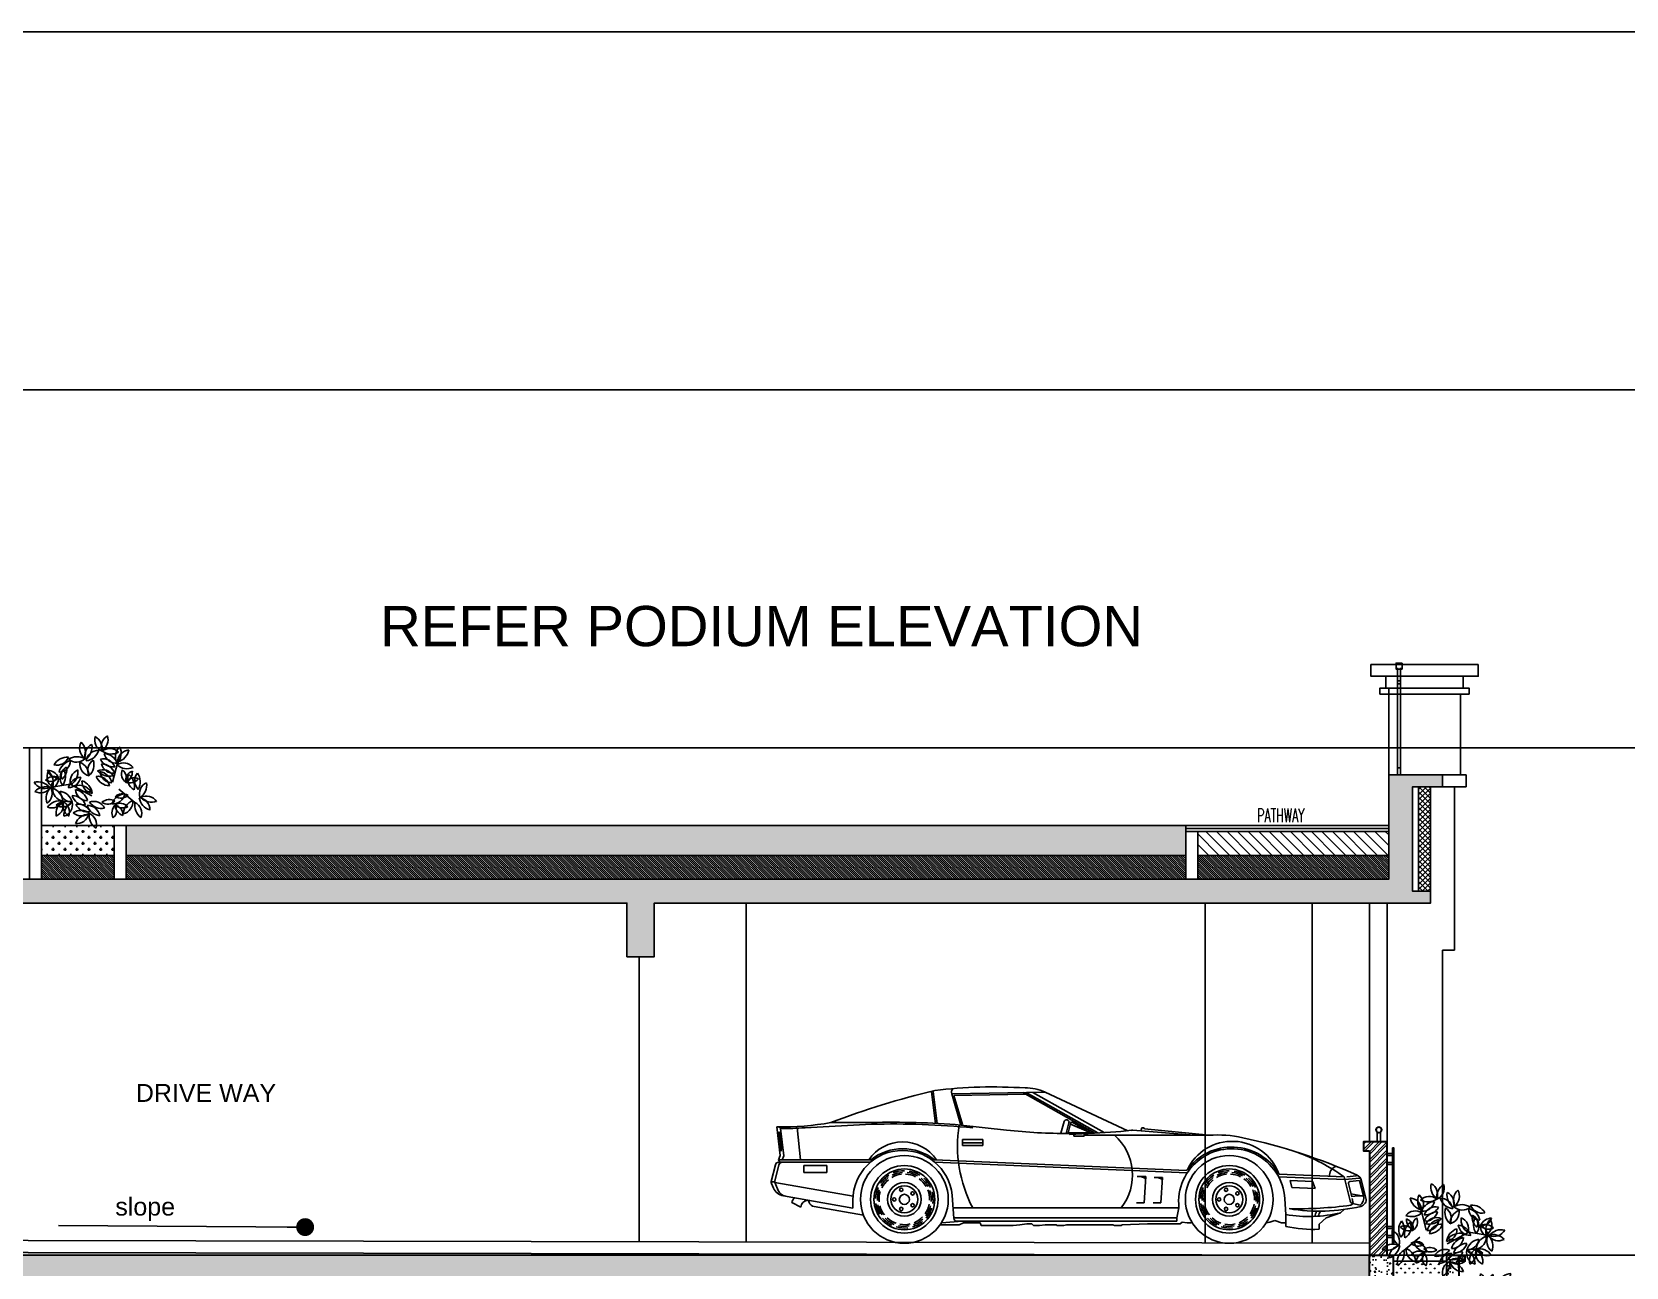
# Model space of a CAD drawing. Header units: millimetres. Extents: x -414464 to 1686, y -90036 to 108605.
# Drawn here: x -89655 to -76298, y 11415 to 21765 of the extents above; entities that cross this region are included whole.
import ezdxf

# ---------------------------------------------------------------- set-up
doc = ezdxf.new("R2010")
doc.units = ezdxf.units.MM
doc.header["$LTSCALE"] = 1000
doc.header["$MEASUREMENT"] = 0
doc.linetypes.add('AUDIT_D_120904163729-0', pattern=[0])
doc.linetypes.add('HIDDEN2', pattern=[0.1875, 0.125, -0.0625])
doc.layers.get('0').update_dxf_attribs({"linetype": 'AUDIT_D_120904163729-0'})
for name, color, linetype in [('a-dim', 1, 'Continuous'), ('a-door', 1, 'Continuous'), ('A-DW NAME', 7, 'Continuous'), ('a-floor finish', 26, 'Continuous'), ('a-hat rcc', 252, 'Continuous'), ('a-hatch', 252, 'Continuous'), ('a-pl ele', 225, 'Continuous'), ('A-RAILING', 44, 'Continuous'), ('a-rcc', 3, 'Continuous'), ('A-WALL HATCH', 8, 'Continuous'), ('EL', 1, 'Continuous'), ('ELEV 5', 8, 'Continuous'), ('HATCH', 8, 'Continuous'), ('HATCH 150', 8, 'Continuous'), ('LEVEL', 7, 'Continuous'), ('PRESTXT', 7, 'Continuous'), ('WALL', 6, 'Continuous')]:
    doc.layers.add(name, color=color, linetype=linetype)
doc.layers.add('A-RWALL', color=6, linetype='Continuous', lineweight=30)
doc.layers.add('ele', color=1, linetype='Continuous', lineweight=30)
doc.styles.add('arial', font='sanss___.ttf')
doc.styles.add('DIM150', font='SIMPLEX.shx', dxfattribs={"width": 0.6})
doc.dimstyles.new('dim150', dxfattribs={"dimtxt": 250, "dimasz": 50, "dimexe": 15, "dimexo": 15, "dimgap": 25, "dimtad": 1, "dimdec": 0, "dimzin": 9, "dimdsep": 32, "dimtxsty": 'DIM150', "dimblk1": 'DOT', "dimblk2": 'DOT', "dimsah": 1, "dimcen": 2.5, "dimclrd": 1, "dimclre": 8, "dimclrt": 2, "dimadec": 0, "dimazin": 0, "dimtfac": 1, "dimtdec": 0, "dimtmove": 2, "dimatfit": 3, "dimldrblk": 'DOT', "dimfxl": 1, "dimarcsym": 0})

# ---------------------------------------------------------------- blocks, each defined once
blk = doc.blocks.new('A$C50ED7ECD')
at = {"layer": 'LEVEL', "color": 8, "linetype": 'HIDDEN2', "ltscale": 5}
for p, q in [((147.4587, 21.765), (63.4951, 21.765)), ((147.4587, 18.765), (63.4951, 18.765)), ((147.4587, 15.765), (63.4951, 15.765)), ((147.4587, 11.515), (63.4951, 11.515))]:
    blk.add_line(p, q, dxfattribs=at)
blk = doc.blocks.new('02ECAR07')
at = {"color": 0, "linetype": 'ByBlock'}
for p, q in [((-127.48, 35.41), (-128.75, 44.93)), ((-126.99, 35.48), (-128.25, 45)), ((-95.06, 44.72), (-122.72, 44.25)), ((-120, 35), (-122.72, 44.25)), ((-100.76, 44.12), (-122.05, 43.76)), ((-119.52, 35.14), (-122.05, 43.76)), ((-101.62, 44.61), (-80.37, 32.65)), ((-100.63, 44.63), (-79.42, 32.7)), ((-98.66, 44.66), (-77.56, 32.79)), ((-95.06, 44.72), (-70.5, 33.35)), ((-174.5, 34.5), (-173.5, 26)), ((-173.43, 33.98), (-172.48, 25.86)), ((-167.5, 24.75), (-168.5, 34.25)), ((-166.18, 34.23), (-146.49, 35.25)), ((-158.5, 35.75), (-146.5, 35.75)), ((-106.5, 33.5), (-120, 35)), ((-89.43, 36.03), (-90.35, 32.64)), ((-87.98, 35.63), (-88.84, 32.5)), ((-87.5, 35.5), (-88.25, 32.75)), ((-87.25, 36), (-87.5, 35.5)), ((-81.5, 32.75), (-87.5, 35.25)), ((-81.5, 32.75), (-87.25, 36)), ((-69.1, 33.46), (-50.9, 32)), ((-66.43, 34.23), (-66.69, 33.24)), ((-65.78, 34.17), (-66.43, 34.23)), ((-65.59, 33.93), (-65.78, 34.17)), ((-65.59, 33.93), (-46.5, 32)), ((-119.5, 29), (-119.5, 30.75)), ((-119.5, 30.75), (-113.5, 30.75)), ((-113.5, 29.75), (-119.5, 29.75)), ((-113.5, 29), (-119.5, 29)), ((-113.5, 30.75), (-113.5, 29)), ((-88.25, 32.75), (-81.75, 32.75)), ((-88.25, 32.75), (-87.75, 32.25)), ((-87.75, 32.25), (-82.25, 32.5)), ((-86.5, 31.75), (-86.5, 32.5)), ((-83.5, 31.75), (-86.5, 31.75)), ((-83.5, 32.5), (-83.5, 31.75)), ((-46.5, 32), (-83.5, 32)), ((-82.25, 32.5), (-81.5, 32.75)), ((-174, 24.75), (-173.5, 26)), ((-173.75, 24.25), (-174, 24.75)), ((-174, 23.75), (-173.75, 24.25)), ((-173.97, 24.75), (-146.66, 24.75)), ((-173.97, 24), (-146.79, 24)), ((-172.92, 24.75), (-172.48, 25.86)), ((-127.85, 24.76), (-53.04, 21.6)), ((-127.71, 24), (-52.94, 20.85)), ((-176.17, 18.33), (-174.94, 23.24)), ((-175.11, 18.42), (-173.91, 23.24)), ((-166.5, 23), (-159.75, 23)), ((-166.5, 23), (-166.5, 21)), ((-166.5, 21), (-159.75, 21)), ((-159.75, 23), (-159.75, 21)), ((-65.25, 19.75), (-67.75, 19.75)), ((-65.25, 19.75), (-65.75, 12)), ((-60.25, 19.5), (-62.75, 19.5)), ((-60.25, 19.5), (-60.75, 12)), ((-25.88, 19.71), (-6.24, 18.88)), ((-25.72, 20.45), (-6.43, 19.64)), ((-6.43, 19.64), (-4.71, 12.54)), ((-6.24, 18.88), (-1.96, 19.31)), ((-5.66, 19.69), (-2.83, 19.98)), ((-175.52, 18.17), (-176.11, 18.17)), ((-175.53, 16.36), (-176.11, 17.69)), ((-175, 18), (-175.52, 18.17)), ((-175.13, 18.04), (-151.95, 13.92)), ((-174.13, 15.66), (-175.06, 17.78)), ((-22.49, 18.57), (-15.83, 18.29)), ((-22.49, 18.57), (-21.98, 16.54)), ((-21.98, 16.54), (-15.07, 16.25)), ((-15.83, 18.29), (-15.07, 16.25)), ((-5.18, 17.66), (-4.23, 13.75)), ((-4.74, 18.28), (-1.88, 18.56)), ((-4.45, 14.64), (-1.25, 14)), ((-1.88, 18.56), (-0.75, 14)), ((-1.45, 18.82), (-0.04, 13.39)), ((-172.57, 14.02), (-152, 10.37)), ((-167.43, 10.72), (-170.11, 12.08)), ((-164.96, 12.06), (-165.25, 12.75)), ((-163.47, 10.88), (-148.87, 8.29)), ((-152, 12.75), (-152, 10.37)), ((-122.07, 7.42), (-122.5, 12.75)), ((-122, 10.5), (-55.4, 10.5)), ((-65.75, 12), (-68, 12)), ((-60.75, 12), (-63, 12)), ((-55.4, 10.5), (-56, 7.5)), ((-23.75, 8.5), (-24.03, 13.18)), ((-7.5, 9), (-6.5, 10)), ((-4.5, 11.25), (-3.75, 11.75)), ((-2.25, 14), (-4.24, 13.8)), ((-4.11, 13.22), (-3.75, 11.75)), ((-3.98, 11.81), (-1.75, 11.25)), ((-0.75, 14), (-2.25, 14)), ((-126, 5.5), (-120.5, 5.5)), ((-119.5, 6.5), (-125.75, 6)), ((-122, 7.5), (-56, 7.5)), ((-121.08, 6.5), (-56, 6.5)), ((-120.5, 5.5), (-119.25, 6)), ((-119.25, 6), (-114.25, 6)), ((-114.25, 6), (-114, 5.25)), ((-114, 5.25), (-104.5, 5.25)), ((-104.5, 5.25), (-102.5, 5.5)), ((-102.5, 5.5), (-100.5, 5.75)), ((-100.5, 5.75), (-99, 5.75)), ((-99, 5.75), (-98.5, 5.25)), ((-98.5, 5.25), (-96.75, 5.25)), ((-96.75, 5.25), (-95, 5.5)), ((-95, 5.5), (-91.75, 5.5)), ((-91.75, 5.5), (-91.5, 5.25)), ((-91.5, 5.25), (-89.5, 5.25)), ((-89.5, 5.25), (-88.75, 5.5)), ((-88.75, 5.5), (-75, 5.5)), ((-75, 5.5), (-74.5, 5.25)), ((-74.5, 5.25), (-72.5, 5.25)), ((-72.5, 5.25), (-72.25, 5.5)), ((-72.25, 5.5), (-64.75, 5.75)), ((-64.75, 5.75), (-56.5, 5.75)), ((-56.5, 5.75), (-55, 5.75)), ((-56, 7.5), (-56, 6.5)), ((-55, 5.75), (-54.5, 6.25)), ((-54.5, 6.25), (-53, 6)), ((-53, 6), (-52, 6)), ((-52, 6), (-51.58, 6.21)), ((-28.5, 6.25), (-29.49, 6.08)), ((-27, 6.75), (-28.5, 6.25)), ((-25, 6), (-27, 6.75)), ((-23.75, 6), (-25, 6)), ((-23.75, 8.5), (-23.75, 5)), ((-13.86, 5.63), (-11.75, 7.5)), ((-11.75, 7.5), (-7.5, 9))]:
    blk.add_line(p, q, dxfattribs=at)
for centre, radius in [((-136.75, 13), 13), ((-40.5, 13), 13), ((-136.75, 13), 10), ((-136.75, 13), 9), ((-40.5, 13), 10), ((-40.5, 13), 9), ((-136.75, 13), 5), ((-136.75, 13), 4), ((-136.75, 13), 1.5), ((-137.68, 15.85), 0.5), ((-134.32, 14.76), 0.5), ((-40.5, 13), 5), ((-40.5, 13), 4), ((-40.5, 13), 1.5), ((-41.43, 15.85), 0.5), ((-38.07, 14.76), 0.5), ((-139.75, 13), 0.5), ((-137.68, 10.15), 0.5), ((-134.32, 11.24), 0.5), ((-43.5, 13), 0.5), ((-41.43, 10.15), 0.5), ((-38.07, 11.24), 0.5)]:
    blk.add_circle(centre, radius, dxfattribs=at)
for centre, radius, start, end in [((-71.56, -191.14), 242.97, 103.3707, 110.9657), ((-110.39, -96.48), 142.79, 86.2291, 96.9829), ((-121.08, 44.69), 1.7, 138.8611, 195.16), ((-100.5, 33.88), 12.13, 63.3696, 92.3621), ((-172.54, 112.41), 77.93, 268.5572, 280.3771), ((-174.28, 33.51), 0.968, 28.881, 100.3165), ((-172.54, 112.41), 78.43, 269.3467, 274.6487), ((-140.12, -207.54), 243.38, 85.2567, 91.501), ((-140.12, -207.54), 242.88, 84.4179, 91.501), ((-81.75, 28.75), 39.25, 170.8377, 207.7076), ((-87.75, 208.66), 176.16, 263.8899, 269.9189), ((-88.71, 35.81), 0.75, 346.1229, 163.3669), ((-87.75, 208.66), 176.16, 271.8812, 275.9582), ((-69.26, 31.46), 2, 85.4274, 95.9582), ((-186.46, 28.71), 13.01, 353.862, 19.3391), ((-186.13, 28.71), 13.01, 353.862, 19.3391), ((-163.92, 31.67), 9.74, 179.5142, 197.7013), ((-137.25, 17.75), 12.25, 34.8499, 145.1501), ((-84.84, 20.2), 15.69, 321.8343, 48.7948), ((-39.75, 12.25), 16.25, 30.3225, 144.8528), ((-39.62, 15.45), 14.75, 20.2033, 155.1164), ((-44, -1.71), 33.8, 77.1801, 94.2416), ((-72.68, -136.67), 171.78, 65.911, 77.8397), ((-173.97, 23), 1, 90, 165.9638), ((-172.94, 23), 1, 90, 165.9638), ((-137.25, 12.75), 14.75, 0, 180), ((-137.25, 12.75), 15.25, 51.9345, 128.1046), ((-39.75, 12.25), 15.75, 3.3931, 186.3794), ((-38.92, -25.7), 55.78, 54.3745, 70.6911), ((-136.75, 13), 8.5, 122.7273, 145.8143), ((-136.75, 13), 8, 126.4017, 149.7074), ((-136.75, 13), 7.5, 96.3838, 119.9538), ((-136.75, 13), 8, 93.6744, 116.9801), ((-136.75, 13), 8.5, 90, 113.087), ((-136.75, 13), 7.5, 63.6565, 87.2265), ((-136.75, 13), 8, 60.9472, 84.2529), ((-136.75, 13), 8.5, 57.2727, 80.3598), ((-136.75, 13), 7.5, 30.9293, 54.4992), ((-136.75, 13), 8, 28.2199, 51.5256), ((-136.75, 13), 8.5, 24.5455, 47.6325), ((-67.44, 15.69), 4.07, 58.1724, 94.3987), ((-62.44, 15.44), 4.07, 58.1724, 94.3987), ((-40.5, 13), 8.5, 122.7273, 145.8143), ((-40.5, 13), 8, 126.4017, 149.7074), ((-40.5, 13), 7.5, 96.3838, 119.9538), ((-40.5, 13), 8, 93.6744, 116.9801), ((-40.5, 13), 8.5, 90, 113.087), ((-40.5, 13), 7.5, 63.6565, 87.2265), ((-40.5, 13), 8, 60.9472, 84.2529), ((-40.5, 13), 8.5, 57.2727, 80.3598), ((-40.5, 13), 7.5, 30.9293, 54.4992), ((-40.5, 13), 8, 28.2199, 51.5256), ((-40.5, 13), 8.5, 24.5455, 47.6325), ((-7.91, 20.1), 2.87, 112.4396, 187.0475), ((-3.39, 18.32), 2, 14.6209, 65.911), ((-175.2, 18.09), 1, 165.9638, 203.6294), ((-171.87, 17.96), 4, 203.6294, 259.9289), ((-174.14, 18.18), 1, 165.9638, 203.6294), ((-171.38, 16.86), 3, 203.6294, 259.9289), ((-136.75, 13), 8.5, 155.4545, 178.5416), ((-136.75, 13), 8, 159.129, 182.4347), ((-136.75, 13), 7.5, 161.8384, 185.4083), ((-136.75, 13), 7.5, 129.1111, 152.6811), ((-136.75, 13), 7.5, 358.202, 21.772), ((-136.75, 13), 8, 355.4926, 18.7983), ((-136.75, 13), 8.5, 351.8182, 14.9052), ((-40.5, 13), 8.5, 155.4545, 178.5416), ((-40.5, 13), 8, 159.129, 182.4347), ((-40.5, 13), 7.5, 161.8384, 185.4083), ((-40.5, 13), 7.5, 129.1111, 152.6811), ((-40.5, 13), 7.5, 358.202, 21.772), ((-40.5, 13), 8, 355.4926, 18.7983), ((-40.5, 13), 8.5, 351.8182, 14.9052), ((-4.69, 17.78), 0.5, 95.6743, 193.5704), ((-164.47, 9.88), 6.05, 143.8021, 158.6989), ((-165.06, 10.39), 2.4, 100.5969, 172.303), ((-163.12, 12.85), 2, 203.1986, 259.9289), ((-136.75, 13), 8.5, 188.1818, 211.2689), ((-136.75, 13), 8, 191.8562, 215.162), ((-136.75, 13), 7.5, 194.5656, 218.1356), ((-136.75, 13), 7.5, 325.4747, 349.0447), ((-136.75, 13), 8, 322.7653, 346.0711), ((-136.75, 13), 8.5, 319.0909, 342.1779), ((-40.5, 13), 8.5, 188.1818, 211.2689), ((-40.5, 13), 8, 191.8562, 215.162), ((-40.5, 13), 7.5, 194.5656, 218.1356), ((-40.5, 13), 7.5, 325.4747, 349.0447), ((-40.5, 13), 8, 322.7653, 346.0711), ((-40.5, 13), 8.5, 319.0909, 342.1779), ((-20.16, 129.93), 119.71, 268.758, 277.5147), ((-13.8, 62.17), 52.69, 260.2183, 283.4926), ((-8.12, 6.46), 7.18, 155.0077, 167.8493), ((-8.12, 6.46), 6.18, 150.5021, 165.3036), ((-3.74, 12.78), 1, 193.5704, 255.9638), ((-3.31, 13.38), 2.64, 306.3268, 13.707), ((-1.97, 12.88), 2, 283.4926, 14.6209), ((-136.75, 13), 8.5, 220.9091, 243.9961), ((-136.75, 13), 8, 224.5835, 247.8892), ((-136.75, 13), 7.5, 227.2929, 250.8629), ((-136.75, 13), 8.5, 253.6364, 276.7234), ((-136.75, 13), 8, 257.3108, 280.6165), ((-136.75, 13), 7.5, 260.0202, 283.5902), ((-136.75, 13), 8.5, 286.3636, 309.4507), ((-136.75, 13), 8, 290.0381, 313.3438), ((-136.75, 13), 7.5, 292.7475, 316.3174), ((-121.08, 7.5), 1, 184.5739, 270), ((-40.5, 13), 8.5, 220.9091, 243.9961), ((-40.5, 13), 8, 224.5835, 247.8892), ((-40.5, 13), 7.5, 227.2929, 250.8629), ((-40.5, 13), 8.5, 253.6364, 276.7234), ((-40.5, 13), 8, 257.3108, 280.6165), ((-40.5, 13), 7.5, 260.0202, 283.5902), ((-40.5, 13), 8.5, 286.3636, 309.4507), ((-40.5, 13), 8, 290.0381, 313.3438), ((-40.5, 13), 7.5, 292.7475, 316.3174), ((-16.88, 49.69), 41.76, 260.5382, 282.9866), ((-15.86, 39.57), 35.46, 257.1468, 273.2327), ((-8.12, 4.88), 5.78, 172.525, 187.0373)]:
    blk.add_arc(centre, radius, start, end, dxfattribs=at)
blk = doc.blocks.new('TREE-17')
at = {"color": 0}
for p, q in [((341, 76), (440, 470)), ((-492, 34), (-892, -31)), ((-68, -195), (-492, 34)), ((465, -61), (777, -321))]:
    blk.add_line(p, q, dxfattribs=at)
for centre, radius, start, end in [((227, 901), 238, 163.71, 247.8728), ((-157, 715), 297, 353.3993, 58.1835), ((357, 773), 238, 118.4871, 202.6499), ((-46, 915), 297, 308.1764, 12.9606), ((-68, 738), 238, 149.7853, 233.9482), ((-486, 650), 297, 339.4746, 44.2588), ((34, 595), 238, 114.6273, 198.7902), ((-359, 764), 297, 304.3166, 9.1008), ((60, 459), 238, 87.6377, 171.8005), ((-213, 787), 297, 277.327, 342.1112), ((286, 495), 238, 44.3902, 128.553), ((312, 922), 297, 234.0795, 298.8637), ((157, 340), 297, 21.1599, 85.9441), ((411, 684), 238, 191.4705, 275.6334), ((633, 578), 238, 128.9572, 213.12), ((211, 644), 297, 318.6465, 23.4307), ((363, 757), 297, 284.9564, 349.7406), ((677, 467), 238, 95.2671, 179.4299), ((-545, 269), 297, 86.0416, 150.8258), ((-749, 645), 238, 256.3523, 340.5151), ((-417, 206), 297, 102.6438, 167.428), ((-719, 508), 238, 272.9545, 357.1173), ((-450, 158), 238, 134.0391, 218.2019), ((-474, 200), 190, 116.8531, 201.016), ((-793, 323), 238, 306.5424, 11.3266), ((-877, 187), 297, 323.7284, 28.5126), ((-351, 276), 297, 59.3541, 124.1383), ((-364, 704), 238, 229.6648, 313.8276), ((-249, 94), 238, 112.358, 196.5208), ((-635, 278), 297, 302.0473, 6.8315), ((-63, 431), 238, 171.7915, 255.9543), ((-418, 193), 297, 1.4808, 66.265), ((91, 307), 238, 122.538, 206.7008), ((-321, 421), 297, 312.2273, 17.0115), ((145, 81), 238, 29.8367, 113.9995), ((159, 292), 238, 19.9402, 104.103), ((359, 669), 297, 209.6295, 274.4137), ((112, 137), 297, 23.0922, 87.8764), ((354, 489), 238, 193.4029, 277.5657), ((555, 213), 238, 38.7851, 122.9479), ((622, 635), 297, 228.4744, 293.2586), ((704, 231), 190, 153.3163, 237.4791), ((374, 140), 238, 343.0056, 47.7898), ((-1126, -214), 297, 38.1764, 102.9606), ((-984, 189), 238, 208.4871, 292.6499), ((-805, -54), 238, 69.2682, 134.0524), ((-874, 280), 190, 239.5789, 323.7417), ((-702, 176), 238, 152.0051, 236.1679), ((-938, 71), 238, 24.0453, 88.8295), ((-749, 356), 190, 194.3559, 278.5188), ((-1117, 72), 297, 341.6944, 46.4786), ((-909, 140), 190, 284.3559, 8.5188), ((-624, -49), 238, 114.0453, 178.8295), ((-245, -120), 297, 97.3946, 162.1788), ((-519, 209), 238, 267.7053, 351.8681), ((-318, -283), 297, 38.7591, 103.5433), ((-180, 121), 238, 209.0698, 293.2326), ((-351, -181), 297, 6.9973, 71.7815), ((-21, 90), 238, 177.308, 261.4708), ((48, -48), 238, 12.1793, 96.3421), ((298, 299), 297, 201.8686, 266.6528), ((277, 488), 297, 219.526, 284.3102), ((40, -10), 297, 14.7763, 79.5605), ((331, 303), 238, 185.087, 269.2498), ((787, 112), 190, 108.5392, 192.7021), ((489, 280), 238, 298.2285, 3.0127), ((762, -32), 190, 63.3163, 147.4791), ((671, 298), 238, 253.0056, 317.7898), ((874, 135), 238, 157.2141, 241.3769), ((471, -7), 297, 346.9034, 51.6876), ((1010, 102), 238, 140.6119, 224.7747), ((583, 82), 297, 330.3012, 35.0854), ((1102, -153), 238, 113.9244, 198.0872), ((712, 21), 297, 303.6137, 8.3979), ((-963, -309), 297, 71.8664, 136.6507), ((-1068, 105), 238, 242.1771, 326.34), ((-662, -239), 297, 134.3798, 199.164), ((-1078, -142), 238, 304.6905, 28.8533), ((-691, -588), 297, 79.216, 144.0002), ((-848, -190), 238, 249.5267, 333.6896), ((-592, -62), 238, 175.4298, 259.5927), ((-931, -322), 297, 5.1191, 69.9034), ((-562, -593), 297, 67.9676, 132.7518), ((-467, -541), 297, 124.439, 189.2232), ((-860, -373), 238, 294.7497, 18.9125), ((-448, -79), 238, 185.2671, 269.4299), ((-738, -394), 297, 14.9564, 79.7406), ((-343, -351), 297, 169.216, 234.0002), ((-741, -509), 238, 339.5267, 63.6896), ((-463, -481), 297, 22.5062, 87.2904), ((-217, -131), 238, 192.8169, 276.9798), ((-150, -49), 238, 185.2671, 269.4299), ((-439, -363), 297, 14.9564, 79.7406), ((-30, -539), 238, 26.1745, 110.3373), ((276, -504), 238, 62.2828, 127.067), ((248, -163), 190, 232.5935, 316.7563), ((345, -111), 238, 265.0787, 349.2415), ((603, -451), 297, 94.768, 159.5522), ((530, -340), 190, 53.7442, 137.907), ((495, 0), 238, 243.4335, 308.2177), ((496, -313), 238, 283.0447, 7.2076), ((847, -557), 297, 112.734, 177.5182), ((832, -465), 238, 358.887, 83.0498), ((1154, -184), 297, 188.5763, 253.3605), ((1004, -435), 238, 34.045, 118.2078), ((1107, -20), 297, 223.7343, 288.5185), ((-639, -172), 238, 238.2783, 322.4412), ((-683, -365), 238, 287.5319, 11.6947), ((-315, -581), 297, 117.2212, 182.0054), ((-269, -774), 297, 57.5366, 122.3208), ((-268, -347), 238, 227.8473, 312.0101), ((-113, -846), 297, 92.6946, 157.4788), ((-359, -497), 238, 263.0053, 347.1681), ((-347, -649), 297, 30.547, 95.3312), ((-153, -269), 238, 200.8577, 285.0205), ((-144, -620), 238, 9.5722, 93.7351), ((121, -285), 297, 199.2615, 264.0458), ((177, -575), 297, 172.5741, 237.3583), ((-211, -755), 238, 342.8847, 67.0476), ((129, -142), 297, 215.8638, 280.648), ((566, -525), 238, 139.7856, 204.5698), ((227, -478), 190, 310.0963, 34.2591), ((491, -528), 190, 40.0963, 124.2591), ((538, -190), 238, 229.7856, 294.5698), ((350, -558), 190, 355.3192, 79.4821), ((621, -351), 238, 185.0086, 249.7928), ((1069, -376), 297, 169.216, 234.0002), ((672, -534), 238, 339.5267, 63.6896)]:
    blk.add_arc(centre, radius, start, end, dxfattribs=at)
blk = doc.blocks.new('flower bed sec')
at = {"layer": 'a-hat rcc', "ltscale": 2}
h = blk.add_hatch(dxfattribs=at)
h.set_pattern_fill('AR-CONC', color=256, scale=20, style=0)
h.set_pattern_definition([(50, (-106710.47, -168796.87), (143.452037, -12.55043), [15, -165]), (355, (-106710.47, -168796.87), (-27.75027, 150.43843), [12, -132]), (100.451444, (-106698.51, -168797.91), (115.70177, 137.888), [12.74804, -140.22842]), (46.1842, (-106710.47, -168756.87), (213.44827, -33.10386), [22.5, -247.5]), (96.63564, (-106692.68, -168759.63), (186.93239, 194.82372), [19.12207, -210.34275]), (351.18416, (-106710.47, -168756.87), (186.9324, 194.82372), [18, -198]), (21, (-106690.47, -168766.87), (119.38141, -80.52378), [15, -165]), (326, (-106690.47, -168766.87), (48.66307, 145.03001), [12, -132]), (71.451445, (-106680.52, -168773.58), (168.04448, 64.50623), [12.74804, -140.22842]), (37.5, (-106710.465, -168796.87), (2.431971, 66.578771), [0, -130.4, 0, -134, 0, -132.5]), (7.5, (-106710.465, -168796.87), (52.613907, 78.882342), [0, -76.4, 0, -127.4, 0, -50.5]), (327.5, (-106755.065, -168796.87), (106.764487, -4.510974), [0, -50, 0, -156, 0, -207]), (317.5, (-106775.065, -168796.87), (116.637234, 20.020996), [0, -65, 0, -103.6, 0, -147])])
h.paths.add_polyline_path([(750, 100), (750, 0), (0, 0), (0, 750), (0, 750), (200, 750), (200, 100), (650, 100), (650, 750), (750, 750)])
at = {"layer": 'A-WALL HATCH', "ltscale": 0.7}
h = blk.add_hatch(dxfattribs=at)
h.set_pattern_fill('ANSI32', color=256, scale=5, angle=540, style=0)
h.set_pattern_definition([(225.000004, (-386827.977, 149244.05), (33.675963, -33.675958), []), (225.000004, (-386850.427, 149244.05), (33.675963, -33.675958), [])])
h.paths.add_polyline_path([(0, 1625), (-50, 1625), (-50, 1700), (150, 1700), (150, 750), (0, 750)])
at = {"layer": 'HATCH'}
h = blk.add_hatch(dxfattribs=at)
h.set_pattern_fill('GRASS', color=256, scale=50, angle=180)
h.set_pattern_definition([(90, (745736.507, -571255.92), (-35.355339, 35.355339), [9.375, -61.3356781]), (45, (745736.507, -571255.92), (-35.355339, 35.355339), [9.375, -40.625]), (135, (745736.507, -571255.92), (-35.355339, -35.355339), [9.375, -40.625])])
h.paths.add_polyline_path([(650, 100), (200, 100), (200, 700), (650, 700)])
at = {"layer": 'HATCH 150'}
h = blk.add_hatch(dxfattribs=at)
h.set_pattern_fill('AR-SAND', color=8, scale=10)
h.set_pattern_definition([(37.5, (-106710.465, -168796.868), (-0.6299336, 19.2682377), [0, -15.2, 0, -17, 0, -16.25]), (7.5, (-106710.465, -168796.868), (17.697767, 28.2214607), [0, -8.2, 0, -13.7, 0, -5.25]), (327.5, (-106722.765, -168796.868), (31.1414186, 0.0565905), [0, -5, 0, -18, 0, -23.5]), (317.5, (-106722.765, -168796.868), (30.061266, 8.7767556), [0, -2.5, 0, -11.8, 0, -13.5])])
h.paths.add_polyline_path([(750, 750), (800, 750), (800, 700), (750, 700)])
at = {"color": 88, "extrusion": (0, 0, -1)}
for centre, major_axis, start_param, end_param in [((1054, 565, 198), (127, 0), 2.236003, 3.366701), ((882, 504, 198), (-102, 0), 2.068541, 3.53746), ((1102, 479, 198), (127, -1), 3.022431, 4.153128), ((937, 559, 198), (102, 0), -0.286451, 1.182468), ((1195, 469, 198), (107, 70), 4.087532, 5.21823), ((1085, 616, 198), (85.1, 56), 0.778374, 2.247292), ((912, 385, 198), (-102, 0), 0.778374, 2.247292), ((901, 568, 198), (-127, 0), 4.087532, 5.21823), ((1104, 379, 198), (127, 0), 2.236003, 3.366701), ((932, 318, 198), (-102, 0), 2.068541, 3.53746), ((1152, 293, 198), (127, -1), 3.022431, 4.153128), ((987, 373, 198), (102, 0), -0.286451, 1.182468), ((1159, 456, 198), (-85.4, -55.5), -0.286451, 1.182468), ((1065, 387, 198), (-107, -70), 2.236003, 3.366701), ((1176, 533, 198), (85.3, 55.7), 2.068541, 3.53746), ((978, 433, 198), (-107, -69), 3.022431, 4.153128), ((962, 199, 198), (-102, 0), 0.778374, 2.247292), ((951, 382, 198), (-127, 0), 4.087532, 5.21823), ((1135, 152, 198), (107, 70), 4.087532, 5.21823), ((1026, 299, 198), (85.1, 56), 0.778374, 2.247292), ((956, 83, 198), (107, 70), 4.087532, 5.21823), ((847, 230, 198), (85.1, 56), 0.778374, 2.247292), ((1100, 140, 198), (-85.4, -55.5), -0.286451, 1.182468), ((1005, 71, 198), (-107, -70), 2.236003, 3.366701), ((1116, 216, 198), (85.3, 55.7), 2.068541, 3.53746), ((918, 116, 198), (-107, -69), 3.022431, 4.153128), ((921, 71, 198), (-85.4, -55.5), -0.286451, 1.182468), ((826, 2, 198), (-107, -70), 2.236003, 3.366701), ((937, 148, 198), (85.3, 55.7), 2.068541, 3.53746), ((739, 48, 198), (-107, -69), 3.022431, 4.153128), ((1104, 0, 198), (127, 0), 2.236003, 3.366701), ((932, -61, 198), (-102, 0), 2.068541, 3.53746), ((1152, -85, 198), (127, -1), 3.022431, 4.153128), ((987, -6, 198), (102, 0), -0.286451, 1.182468), ((962, -180, 198), (-102, 0), 0.778374, 2.247292)]:
    blk.add_ellipse(centre, major_axis=major_axis, ratio=1, start_param=start_param, end_param=end_param, dxfattribs=at)
at = {"layer": 'a-door'}
blk.add_line((200, 700), (650, 700), dxfattribs=at)
at = {"layer": 'A-RAILING'}
for p, q in [((64, 1780, 396), (64, 1700, 396)), ((94, 1780, 396), (94, 1700, 396))]:
    blk.add_line(p, q, dxfattribs=at)
for radius in [25, 22.5]:
    blk.add_circle((79, 1800, 410), radius, dxfattribs=at)
at = {"layer": 'A-RWALL', "linetype": 'Continuous', "ltscale": 0.7, "elevation": 198}
for points in [[(0, 1700), (-50, 1700), (-50, 1625), (0, 1625)], [(150, 750), (150, 1700), (0, 1700)], [(0, 1700), (0, 1700)], [(0, 1625), (0, 750)]]:
    blk.add_lwpolyline(points, dxfattribs=at)
at = {"layer": 'EL', "color": 5}
for p, q in [((195, 1601, 19648), (150, 1601, 19648)), ((195, 1586, 19648), (150, 1586, 19648)), ((195, 1526, 19648), (150, 1526, 19648)), ((195, 1511, 19648), (150, 1511, 19648)), ((195, 989, 19846), (150, 989, 19846)), ((195, 974, 19846), (150, 974, 19846)), ((195, 914, 19846), (150, 914, 19846)), ((195, 899, 19846), (150, 899, 19846))]:
    blk.add_line(p, q, dxfattribs=at)
at = {"layer": 'EL', "color": 5, "elevation": 19648}
blk.add_lwpolyline([(195, 850), (205, 850), (205, 1649), (195, 1649)], close=True, dxfattribs=at)
at = {"layer": 'EL'}
for points, elevation in [([(205, 1581), (195, 1581), (195, 1611), (205, 1611)], 19648), ([(205, 1502), (195, 1502), (195, 1532), (205, 1532)], 19648), ([(205, 964), (195, 964), (195, 994), (205, 994)], 19648), ([(205, 890), (195, 890), (195, 920), (205, 920)], 19846)]:
    blk.add_lwpolyline(points, close=True, dxfattribs=dict(at, elevation=elevation))
at = {"layer": 'ele', "color": 3}
blk.add_lwpolyline([(750, 100), (750, 0), (0, 0), (0, 750), (0, 750), (0, 750), (200, 750), (200, 750), (200, 750), (200, 100), (650, 100), (650, 750), (750, 750), (750, 100)], dxfattribs=at)
blk.add_lwpolyline([(750, 750), (800, 750), (800, 700), (750, 700)], close=True, dxfattribs=at)
at = {"layer": 'HATCH'}
blk.add_lwpolyline([(650, 100), (200, 100), (200, 700), (650, 700)], close=True, dxfattribs=at)
at = {"color": 88, "xscale": -0.4286523544578813, "yscale": 0.4286523541168207, "zscale": 0.4286523541605506, "rotation": 6.084572845566072e-09}
blk.add_blockref('TREE-17', (623, 928, 198), dxfattribs=at)
blk = doc.blocks.new('_DOT')
at = {"color": 0, "linetype": 'ByBlock'}
blk.add_line((-0.5, 0), (-1, 0), dxfattribs=at)
at = {"color": 0, "linetype": 'ByBlock', "const_width": 0.5}
blk.add_lwpolyline([(-0.25, 0, 1), (0.25, 0, 1)], format="xyb", close=True, dxfattribs=at)

msp = doc.modelspace()

# ---------------------------------------------------------------- hatches: boundary and pattern name
at = {"layer": 'a-hat rcc'}
h = msp.add_hatch(dxfattribs=at)
h.set_pattern_fill('AR-CONC', color=256, scale=20, style=0)
h.set_pattern_definition([(50, (-181894.18, -158031.87), (143.452037, -12.55043), [15, -165]), (355, (-181894.18, -158031.87), (-27.75027, 150.43843), [12, -132]), (100.451444, (-181882.23, -158032.91), (115.70177, 137.888), [12.74804, -140.22842]), (46.1842, (-181894.18, -157991.87), (213.44827, -33.10386), [22.5, -247.5]), (96.63564, (-181876.4, -157994.63), (186.93239, 194.82372), [19.12207, -210.34275]), (351.18416, (-181894.18, -157991.87), (186.9324, 194.82372), [18, -198]), (21, (-181874.18, -158001.87), (119.38141, -80.52378), [15, -165]), (326, (-181874.18, -158001.87), (48.66307, 145.03001), [12, -132]), (71.451445, (-181864.24, -158008.58), (168.04448, 64.50623), [12.74804, -140.22842]), (37.5, (-181894.185, -158031.87), (2.431971, 66.578771), [0, -130.4, 0, -134, 0, -132.5]), (7.5, (-181894.185, -158031.87), (52.613907, 78.882342), [0, -76.4, 0, -127.4, 0, -50.5]), (327.5, (-181938.785, -158031.87), (106.764487, -4.510974), [0, -50, 0, -156, 0, -207]), (317.5, (-181958.785, -158031.87), (116.637234, 20.020996), [0, -65, 0, -103.6, 0, -147])])
h.paths.add_polyline_path([(-94282.7, 14465), (-91713.1, 14465), (-91713.1, 14015), (-91483.1, 14015), (-91483.1, 14465), (-84670.5, 14465), (-84670.5, 14015), (-84440.5, 14015), (-84440.5, 14465), (-77936.8, 14465), (-77936.8, 14565), (-78086.5, 14565), (-78086.5, 15440.2), (-77836.8, 15440.2), (-77836.8, 15539.7), (-78286.5, 15539.7), (-78286.5, 14665), (-80897.4, 14665), (-80897.4, 14665), (-91437.7, 14665), (-91437.7, 14665), (-94282.7, 14665)])
h = msp.add_hatch(dxfattribs=at)
h.set_pattern_fill('AR-CONC', color=256, scale=20, style=0)
h.set_pattern_definition([(50, (-101843.44, 15765), (143.45204, -12.5504), [15, -165]), (355, (-101843.44, 15765), (-27.7503, 150.4384), [12, -132]), (100.45144, (-101831.48, 15763.95), (115.7018, 137.888), [12.748, -140.2284]), (46.1842, (-101843.44, 15805), (213.4483, -33.1039), [22.5, -247.5]), (96.6356, (-101825.65, 15802.24), (186.9324, 194.8237), [19.122, -210.3428]), (351.1842, (-101843.44, 15805), (186.9324, 194.8237), [18, -198]), (21, (-101823.44, 15795), (119.3814, -80.5238), [15, -165]), (326, (-101823.44, 15795), (48.6631, 145.03), [12, -132]), (71.45144, (-101813.49, 15788.29), (168.0445, 64.5062), [12.748, -140.2284]), (37.5, (-101843.437, 15765), (2.43197, 66.57877), [0, -130.4, 0, -134, 0, -132.5]), (7.5, (-101843.44, 15765), (52.6139, 78.88234), [0, -76.4, 0, -127.4, 0, -50.5]), (327.5, (-101888.037, 15765), (106.76449, -4.51097), [0, -50, 0, -156, 0, -207]), (317.5, (-101908.04, 15765), (116.63723, 20.021), [0, -65, 0, -103.6, 0, -147])])
h.paths.add_polyline_path([(-78448.9, 11515), (-103991.3, 11565), (-103991.2, 8414.8), (-103740.2, 8414.8), (-103740.3, 8415), (-103740.3, 11365), (-98485.5, 11354.6), (-98485.5, 10915), (-98255.5, 10915), (-98254.6, 11354.2), (-91713.1, 11341.2), (-91713.1, 10915), (-91483.1, 10915), (-91483.1, 11340.8), (-84670.6, 11327.3), (-84668.4, 10915), (-84440.5, 10915), (-84439.7, 11326.8), (-78448.9, 11315)])
at = {"layer": 'HATCH'}
h = msp.add_hatch(dxfattribs=at)
h.set_pattern_fill('ANSI37', color=256, scale=250, style=0)
h.set_pattern_definition([(45, (-261563.286, 7518.974), (-22.097087, 22.097087), []), (135, (-261563.286, 7518.974), (-22.097087, -22.097087), [])])
edge = h.paths.add_edge_path()
edge.add_line((-77936.8, 14565), (-78036.6, 14565))
edge.add_line((-78036.8, 14565), (-78036.8, 15440.2))
edge.add_line((-78036.8, 15440.2), (-77936.8, 15440.2))
edge.add_line((-77936.8, 15440.2), (-77936.6, 14565))
h = msp.add_hatch(dxfattribs=at)
h.set_pattern_fill('CROSS', color=256, scale=200, style=0)
h.set_pattern_definition([(360, (-162140.394, 15165), (50, 50), [25, -75]), (90, (-162127.894, 15152.5), (-50, 50), [25, -75])])
h.paths.add_polyline_path([(-89574.5, 15115), (-88965.9, 15115), (-88965.9, 14865), (-89574.5, 14865)])
h = msp.add_hatch(dxfattribs=at)
h.set_pattern_fill('CROSS', color=256, scale=200, angle=49.87796, style=0)
h.set_pattern_definition([(90, (-5858294.02, -434683.756), (-50, 50), [25, -75]), (180, (-5858281.52, -434671.256), (-50, -50), [25, -75])])
h.paths.add_polyline_path([(-88865.9, 14865), (-88865.9, 15115), (-79986.5, 15115), (-79986.5, 14865)])
h = msp.add_hatch(dxfattribs=at)
h.set_pattern_fill('ANSI31', color=256, scale=500, angle=49.87796, style=0)
h.set_pattern_definition([(135, (-5857383.15, -435389.97), (-44.1941738, -44.1941738), [])])
h.paths.add_polyline_path([(-78286.5, 14865), (-78286.5, 15065), (-79886.5, 15065), (-79886.5, 14865)])
h = msp.add_hatch(dxfattribs=at)
h.set_pattern_fill('ANSI31', color=256, scale=100, angle=49.87796, style=0)
h.set_pattern_definition([(135, (-5854409.188, -434587.151), (-8.838834765, -8.838834765), [])])
h.paths.add_polyline_path([(-89574.5, 14665), (-88965.9, 14665), (-88965.9, 14865), (-89574.5, 14865)])
h = msp.add_hatch(dxfattribs=at)
h.set_pattern_fill('ANSI31', color=256, scale=100, angle=49.87796, style=0)
h.set_pattern_definition([(135, (-5837544.66, -434537.151), (-8.838834765, -8.838834765), [])])
h.paths.add_polyline_path([(-88865.9, 14865), (-88865.9, 14665), (-79986.5, 14665), (-79986.5, 14865)])
h = msp.add_hatch(dxfattribs=at)
h.set_pattern_fill('ANSI31', color=256, scale=100, angle=49.87796, style=0)
h.set_pattern_definition([(135, (-5857382.952, -435237.152), (-8.838834765, -8.838834765), [])])
h.paths.add_polyline_path([(-78286.5, 14865), (-79886.5, 14865), (-79886.5, 14665), (-78286.5, 14665)])

# ---------------------------------------------------------------- linework, layer by layer
msp.add_line((-88965.9, 14865, -0.1), (-89574.5, 14865, -0.1))
at = {"layer": 'a-dim', "extrusion": (1.07087e-10, -0.001438, 0.999999)}
msp.add_line((-77961.8, 16464.9, -997.1), (-77961.8, 16464.9, -997.1), dxfattribs=at)
at = {"layer": 'A-DW NAME', "extrusion": (1.07087e-10, -0.001438, 0.999999), "elevation": -9050}
for points in [[(-78212.5, 16313.5), (-78187.5, 16313.5), (-78187.5, 16288.5), (-78212.5, 16288.5)], [(-78187.5, 16203.5), (-78212.6, 16203.5), (-78212.6, 15584.4), (-78187.5, 15584.4)]]:
    msp.add_lwpolyline(points, close=True, dxfattribs=at)
at = {"layer": 'a-floor finish', "ltscale": 3, "elevation": -0.3}
msp.add_lwpolyline([(-103740.3, 11665), (-78448.9, 11615)], dxfattribs=at)
at = {"layer": 'a-hatch', "elevation": -0.1}
msp.add_lwpolyline([(-78298.9, 12465.1), (-78448.9, 12465.1), (-78448.9, 14465), (-78298.9, 14465)], close=True, dxfattribs=at)
at = {"layer": 'a-pl ele'}
for p, q in [((-83670.5, 14465, -0.5), (-83670.5, 11625.3, -0.5)), ((-79825.7, 14465), (-79825.7, 11615)), ((-78928.8, 14465), (-78928.8, 11615)), ((-84567.3, 14015, -0.5), (-84567.3, 11627.1, -0.5))]:
    msp.add_line(p, q, dxfattribs=at)
at = {"layer": 'A-RAILING', "extrusion": (1.07087e-10, -0.001438, 0.999999)}
for p, q in [((-78212.5, 16435.6, -997.1), (-78212.6, 15539.7, -997.1)), ((-78187.5, 16435.6, -997.1), (-78187.6, 15539.7, -997.1))]:
    msp.add_line(p, q, dxfattribs=at)
at = {"layer": 'A-RAILING', "extrusion": (1.07087e-10, -0.001438, 0.999999), "elevation": -9050}
msp.add_lwpolyline([(-78174.7, 16463.5), (-78224.7, 16463.5), (-78224.7, 16413.1), (-78174.7, 16413.1)], close=True, dxfattribs=at)
at = {"layer": 'a-rcc'}
for points, elevation in [([(-89574.5, 14665), (-89574.5, 15765), (-89674.5, 15765), (-89674.5, 14665)], -0.1), ([(-88865.9, 14665), (-88865.9, 15115), (-88965.9, 15115), (-88965.9, 14665)], -0.1), ([(-103740.3, 11565), (-78448.9, 11515)], -0.3)]:
    msp.add_lwpolyline(points, dxfattribs=dict(at, elevation=elevation))
at = {"layer": 'a-rcc', "linetype": 'ByBlock', "elevation": -0.1}
msp.add_lwpolyline([(-94282.7, 14465), (-91713.1, 14465), (-91713.1, 14015), (-91483.1, 14015), (-91483.1, 14465), (-84670.5, 14465), (-84670.5, 14015), (-84440.5, 14015), (-84440.5, 14465), (-84440.5, 14465), (-84440.5, 14465), (-77936.8, 14465), (-77936.8, 14565), (-78086.5, 14565), (-78086.5, 15440.2), (-77836.8, 15440.2), (-77836.8, 15539.7), (-78286.5, 15539.7), (-78286.5, 14665), (-79986.5, 14665), (-79986.5, 14665), (-91437.7, 14665), (-91437.7, 14665), (-94282.7, 14665)], close=True, dxfattribs=at)
at = {"layer": 'a-rcc'}
msp.add_lwpolyline([(-79886.5, 14665), (-79886.5, 15065), (-79986.5, 15065), (-79986.5, 14665)], dxfattribs=at)
at = {"layer": 'EL', "color": 8}
for p, q in [((-77736.8, 14071.3, 831.1), (-77836.7, 14071.3, 831.1)), ((-77836.7, 14071.3, 831.1), (-77836.7, 11465, 655.1))]:
    msp.add_line(p, q, dxfattribs=at)
at = {"layer": 'HATCH'}
for p, q in [((-78436.4, 16465, -997.1), (-77537.1, 16465, -997.1)), ((-78311.8, 16365.6, -997.1), (-78086.8, 16365.6, -997.1)), ((-77661.8, 16365.6, -997.1), (-78086.8, 16365.6, -997.1)), ((-77636.8, 16215, 73.9), (-78361.8, 16215, -997.1)), ((-78336.8, 16215, 73.9), (-77611.8, 16215, -997.1)), ((-78311.8, 16265, -997.1), (-78086.8, 16265, -997.1)), ((-78286.8, 15464.7, -997.1), (-78286.8, 16265)), ((-77661.8, 16265, -997.1), (-78187.5, 16265, -997.1)), ((-77686.8, 15539.7, -997.1), (-77686.8, 16215, -997.1)), ((-77636.8, 15539.7, -997.1), (-77836.6, 15539.7, -997.1)), ((-77636.8, 15440.3, -997.1), (-77636.8, 15539.7, -997.1)), ((-77836.6, 15440.3, -997.1), (-77636.8, 15440.3, -997.1)), ((-77736.8, 14071.3, 831.1), (-77736.8, 15440.3, -997.1)), ((-78286.5, 15115), (-79986.5, 15115)), ((-78286.5, 15090), (-79986.5, 15090))]:
    msp.add_line(p, q, dxfattribs=at)
at = {"layer": 'HATCH', "elevation": -1195.1}
for points in [[(-78361.8, 16215), (-78361.7, 16265), (-78311.8, 16265), (-78311.8, 16365.6), (-78436.4, 16365.6), (-78436.4, 16465)], [(-77611.8, 16215), (-77611.8, 16265), (-77661.8, 16265), (-77661.8, 16365.6), (-77537.1, 16365.6), (-77537.1, 16465)]]:
    msp.add_lwpolyline(points, dxfattribs=at)
at = {"layer": 'HATCH', "elevation": -0.1}
for points in [[(-89574.5, 15115), (-88965.9, 15115), (-88965.9, 14865), (-89574.5, 14865)], [(-88865.9, 14865), (-88865.9, 15115), (-79986.5, 15115), (-79986.5, 14865)], [(-78286.5, 14865), (-78286.5, 15065), (-79886.5, 15065), (-79886.5, 14865)], [(-88965.9, 14865), (-89574.5, 14865), (-89574.5, 14665), (-88965.9, 14665)], [(-88865.9, 14865), (-88865.9, 14665), (-79986.5, 14665), (-79986.5, 14865)], [(-78286.5, 14865), (-79886.5, 14865), (-79886.5, 14665), (-78286.5, 14665)]]:
    msp.add_lwpolyline(points, close=True, dxfattribs=at)
at = {"layer": 'WALL', "color": 6}
for p, q in [((-78036.8, 14565, -799.1), (-78036.8, 15440.2, -997.1)), ((-77936.8, 14565, -799.1), (-77936.8, 15440.2, -997.1))]:
    msp.add_line(p, q, dxfattribs=at)

# ---------------------------------------------------------------- block references
at = {"color": 88, "xscale": 0.4286523544578812, "yscale": 0.4286523544578812, "zscale": 0.4286523544578812, "rotation": 359.999999993924}
msp.add_blockref('TREE-17', (-89125, 15446.2, -0.1), dxfattribs=at)
msp.add_blockref('flower bed sec', (-78448.9, 10765, -0.1))
at = {"layer": 'ELEV 5', "xscale": 28.28386671862973, "yscale": 28.28386671862973, "zscale": 28.28386671862973}
msp.add_blockref('02ECAR07', (-78477.5, 11615, -0.1), dxfattribs=at)
at = {"layer": 'LEVEL', "linetype": 'ByBlock', "xscale": 1000, "yscale": 1000, "zscale": 1000}
msp.add_blockref('A$C50ED7ECD', (-215640, 0, -0.6), dxfattribs=at)

# ---------------------------------------------------------------- texts
at = {"layer": 'PRESTXT', "style": 'arial'}
for s, height, p in [('REFER PODIUM ELEVATION', 337.5, (-86737.4, 16617.7, -0.4)), ('DRIVE WAY', 150, (-88784.7, 12799.5, -0.4)), ('slope', 150, (-88956.5, 11846.9, -0.4))]:
    msp.add_text(s, height=height, dxfattribs=at).set_placement(p)
at = {"layer": 'PRESTXT', "style": 'DIM150', "width": 0.6}
msp.add_text('PATHWAY', height=112.5, dxfattribs=at).set_placement((-79389.5, 15143.9, -0.1))

# ---------------------------------------------------------------- leaders
at = {"layer": 'a-rcc', "color": 2, "linetype": 'ByBlock'}
msp.add_leader([(-87365.8, 11750.2), (-89432.1, 11762.4)], dimstyle='dim150', override={"dimasz": 150, "dimgap": 25, "dimtad": 0}, dxfattribs=at)

doc.saveas('drawing.dxf')
